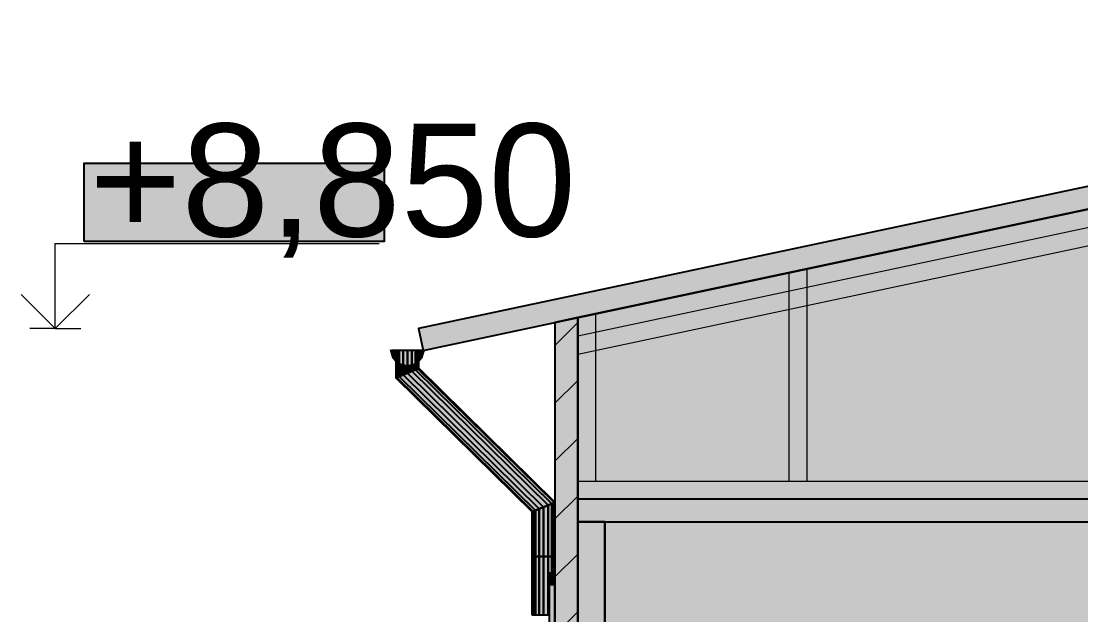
# Model space of a CAD drawing. Extents: x 8 to 21351, y 0 to 420.
# Drawn here: x 21025.03 to 21071.65, y 203.6 to 229.72 of the extents above; entities that cross this region are included whole.
import ezdxf

# ---------------------------------------------------------------- set-up
doc = ezdxf.new("R2010")
doc.units = 0
doc.styles.add('TEYPDFCAD_TEXT', font='arial.ttf')

msp = doc.modelspace()

# ---------------------------------------------------------------- hatches: boundary and pattern name
at = {"true_color": 0xaed1da}
msp.add_hatch(color=0, dxfattribs=at).paths.add_polyline_path([(21042.716, 215.238), (21140.316, 235.983), (21140.113, 236.94), (21042.513, 216.195)])
at = {"true_color": 0xffffff}
for points in [[(21049.513, 216.683), (21049.513, 207.69), (21050.713, 207.69), (21050.713, 127.689), (21075.213, 127.689), (21075.213, 207.69), (21076.413, 207.69), (21076.413, 205.69), (21111.413, 205.69), (21111.413, 207.69), (21112.613, 207.69), (21112.613, 127.689), (21135.913, 127.689), (21135.913, 157.689), (21152.313, 157.689), (21152.313, 233.347), (21140.113, 235.941)], [(21027.806, 220.02), (21027.806, 223.47), (21041, 223.47), (21041, 220.02)], [(21049.513, 127.69), (21049.513, 216.683), (21048.513, 216.47), (21048.513, 127.69)], [(21041.316, 215.238), (21041.41, 214.888), (21041.516, 214.782), (21041.516, 215.238)], [(21041.516, 215.238), (21041.516, 214.782), (21041.519, 214.779), (21041.519, 215.238)], [(21041.519, 215.238), (21041.519, 214.779), (21041.557, 214.741), (21041.557, 215.238)], [(21041.557, 215.238), (21041.557, 214.741), (21041.665, 214.633), (21041.665, 215.238)], [(21041.665, 214.633), (21041.666, 214.632), (21041.827, 214.589), (21041.827, 215.238), (21041.665, 215.238)], [(21042.019, 215.238), (21041.827, 215.238), (21041.827, 214.589), (21042.016, 214.538), (21042.019, 214.539)], [(21042.019, 215.238), (21042.019, 214.539), (21042.21, 214.59), (21042.21, 215.238)], [(21042.21, 214.59), (21042.366, 214.632), (21042.372, 214.638), (21042.372, 215.238), (21042.21, 215.238)], [(21042.372, 215.238), (21042.372, 214.638), (21042.481, 214.746), (21042.481, 215.238)], [(21042.481, 214.432), (21042.519, 214.448), (21042.519, 215.238), (21042.481, 215.238), (21042.481, 214.746), (21042.516, 214.782), (21042.516, 214.538), (21042.481, 214.538)], [(21042.519, 215.238), (21042.519, 214.784), (21042.622, 214.888), (21042.716, 215.238)], [(21042.016, 214.538), (21041.666, 214.632), (21041.516, 214.782), (21041.516, 214.538)], [(21041.519, 214.538), (21041.516, 214.538), (21041.516, 214.028), (21041.519, 214.029)], [(21041.519, 214.538), (21041.519, 214.028), (21041.557, 214.044), (21041.557, 214.538)], [(21041.557, 214.538), (21041.557, 214.044), (21041.665, 214.09), (21041.665, 214.538)], [(21041.665, 214.538), (21041.665, 214.09), (21041.827, 214.158), (21041.827, 214.538)], [(21041.827, 214.538), (21041.827, 214.158), (21042.019, 214.238), (21042.019, 214.538), (21042.016, 214.538)], [(21042.516, 214.782), (21042.366, 214.632), (21042.016, 214.538), (21042.516, 214.538)], [(21042.21, 214.538), (21042.019, 214.538), (21042.019, 214.238), (21042.21, 214.318)], [(21042.372, 214.538), (21042.21, 214.538), (21042.21, 214.318), (21042.372, 214.386)], [(21042.372, 214.538), (21042.372, 214.386), (21042.481, 214.432), (21042.481, 214.538)], [(21042.481, 214.432), (21042.372, 214.386), (21048.369, 208.492), (21048.477, 208.538)], [(21042.481, 214.432), (21048.477, 208.538), (21048.513, 208.553), (21048.513, 208.556), (21042.519, 214.448)], [(21041.519, 214.029), (21041.516, 214.028), (21047.513, 208.134), (21047.515, 208.135), (21041.519, 214.028)], [(21041.557, 214.044), (21041.519, 214.028), (21047.515, 208.134), (21047.553, 208.15)], [(21041.665, 214.09), (21041.557, 214.044), (21047.553, 208.15), (21047.662, 208.196)], [(21041.827, 214.158), (21041.665, 214.09), (21047.662, 208.196), (21047.824, 208.264)], [(21042.019, 214.238), (21041.827, 214.158), (21047.824, 208.264), (21048.015, 208.344)], [(21042.21, 214.318), (21042.019, 214.238), (21048.015, 208.344), (21048.207, 208.424)], [(21042.372, 214.386), (21042.21, 214.318), (21048.207, 208.424), (21048.369, 208.492)], [(21048.207, 208.424), (21048.015, 208.344), (21048.015, 206.165), (21048.207, 206.165)], [(21048.369, 208.492), (21048.207, 208.424), (21048.207, 206.165), (21048.369, 206.165)], [(21048.477, 208.537), (21048.369, 208.492), (21048.369, 206.165), (21048.477, 206.165)], [(21048.477, 208.537), (21048.477, 206.165), (21048.513, 206.165), (21048.513, 208.552)], [(21049.513, 208.69), (21049.513, 207.69), (21230.713, 207.69), (21230.713, 208.69)], [(21047.513, 206.165), (21047.515, 206.165), (21047.515, 208.134), (21047.515, 208.135), (21047.513, 208.134)], [(21047.553, 208.15), (21047.515, 208.134), (21047.515, 206.165), (21047.553, 206.165)], [(21047.662, 208.195), (21047.553, 208.149), (21047.553, 206.164), (21047.662, 206.164)], [(21047.824, 208.263), (21047.662, 208.195), (21047.662, 206.165), (21047.824, 206.165)], [(21048.015, 208.344), (21047.824, 208.264), (21047.824, 206.165), (21048.015, 206.165)], [(21049.513, 207.69), (21049.513, 167.69), (21050.713, 167.69), (21050.713, 207.69)], [(21047.513, 203.604), (21047.515, 203.604), (21047.515, 206.165), (21047.513, 206.165)], [(21047.515, 206.165), (21047.515, 203.604), (21047.553, 203.604), (21047.553, 206.165)], [(21047.553, 203.604), (21047.662, 203.604), (21047.662, 206.165), (21047.553, 206.165)], [(21047.662, 206.165), (21047.662, 203.604), (21047.824, 203.604), (21047.824, 206.165)], [(21048.015, 206.165), (21047.824, 206.165), (21047.824, 203.604), (21048.015, 203.604)], [(21048.015, 203.604), (21048.207, 203.604), (21048.207, 206.165), (21048.015, 206.165)], [(21048.369, 206.165), (21048.207, 206.165), (21048.207, 203.604), (21048.263, 203.604), (21048.263, 205.44), (21048.369, 205.44)], [(21048.477, 206.165), (21048.369, 206.165), (21048.369, 205.44), (21048.477, 205.44)], [(21048.477, 205.44), (21048.513, 205.44), (21048.513, 206.165), (21048.477, 206.165)], [(21048.263, 204.94), (21048.513, 204.94), (21048.513, 205.44), (21048.263, 205.44)], [(21048.263, 191.44), (21048.513, 191.44), (21048.513, 204.94), (21048.263, 204.94)]]:
    msp.add_hatch(color=0, dxfattribs=at).paths.add_polyline_path(points)

# ---------------------------------------------------------------- linework, layer by layer
at = {"color": 7, "lineweight": 15}
for p, q in [((21140.113, 236.94), (21042.513, 216.195)), ((21140.316, 235.983), (21049.513, 216.682)), ((21049.513, 215.871), (21140.113, 235.129)), ((21049.513, 215.071), (21140.113, 234.329)), ((21026.53, 216.195), (21026.53, 219.945)), ((21026.53, 219.945), (21040.774, 219.945)), ((21058.813, 209.49), (21058.813, 218.648)), ((21059.613, 209.49), (21059.613, 218.818)), ((21026.53, 216.195), (21025.03, 217.695)), ((21028.031, 217.695), (21026.531, 216.195)), ((21050.313, 209.49), (21050.313, 216.853)), ((21048.513, 216.47), (21042.716, 215.238)), ((21049.513, 216.683), (21048.513, 216.47)), ((21048.513, 216.47), (21048.513, 127.69)), ((21049.513, 216.683), (21049.513, 208.69)), ((21026.53, 216.195), (21025.405, 216.195)), ((21026.53, 216.195), (21027.655, 216.195)), ((21042.513, 216.195), (21042.716, 215.238)), ((21041.375, 214.888), (21041.276, 215.258)), ((21041.516, 215.238), (21041.316, 215.238)), ((21041.316, 215.238), (21041.41, 214.888)), ((21041.519, 215.238), (21041.516, 215.238)), ((21041.516, 215.238), (21041.516, 214.782)), ((21041.557, 215.238), (21041.519, 215.238)), ((21041.519, 215.238), (21041.519, 214.779)), ((21041.665, 215.238), (21041.557, 215.238)), ((21041.827, 215.238), (21041.665, 215.238)), ((21042.019, 215.238), (21041.827, 215.238)), ((21042.21, 215.238), (21042.019, 215.238)), ((21042.372, 215.238), (21042.21, 215.238)), ((21042.481, 215.238), (21042.372, 215.238)), ((21042.519, 215.238), (21042.481, 215.238)), ((21042.716, 215.238), (21042.519, 215.238)), ((21042.519, 215.238), (21042.519, 214.448)), ((21042.622, 214.888), (21042.716, 215.238)), ((21042.753, 215.246), (21042.657, 214.888)), ((21049.513, 209.49), (21049.513, 215.29)), ((21041.646, 214.617), (21041.375, 214.888)), ((21041.41, 214.888), (21041.666, 214.632)), ((21041.516, 214.782), (21041.516, 214.538)), ((21041.516, 214.538), (21042.016, 214.538)), ((21041.516, 214.538), (21041.516, 214.028)), ((21041.519, 214.538), (21041.519, 214.028)), ((21042.016, 214.518), (21041.646, 214.617)), ((21041.666, 214.632), (21042.016, 214.538)), ((21042.016, 214.538), (21042.366, 214.632)), ((21042.386, 214.617), (21042.016, 214.518)), ((21042.516, 214.538), (21042.016, 214.538)), ((21042.366, 214.632), (21042.622, 214.888)), ((21042.481, 214.432), (21042.372, 214.386)), ((21042.657, 214.888), (21042.386, 214.617)), ((21042.519, 214.447), (21042.481, 214.431)), ((21042.516, 214.782), (21042.516, 214.538)), ((21042.519, 214.447), (21048.513, 208.555)), ((21041.519, 214.029), (21041.516, 214.028)), ((21041.516, 214.028), (21047.513, 208.134)), ((21041.557, 214.044), (21041.519, 214.028)), ((21041.519, 214.028), (21047.515, 208.134)), ((21041.665, 214.09), (21041.557, 214.044)), ((21041.827, 214.158), (21041.665, 214.09)), ((21042.372, 214.386), (21042.21, 214.318)), ((21049.513, 209.49), (21230.713, 209.49)), ((21048.369, 208.492), (21048.207, 208.424)), ((21048.477, 208.537), (21048.369, 208.491)), ((21048.513, 208.552), (21048.477, 208.537)), ((21049.513, 208.69), (21049.513, 207.69)), ((21230.713, 208.69), (21049.513, 208.69)), ((21047.515, 208.135), (21047.513, 208.134)), ((21047.513, 208.134), (21047.513, 206.165)), ((21047.553, 208.15), (21047.515, 208.134)), ((21047.515, 208.134), (21047.515, 206.165)), ((21047.662, 208.195), (21047.553, 208.149)), ((21047.824, 208.263), (21047.662, 208.195)), ((21049.513, 207.69), (21049.513, 127.69)), ((21230.713, 207.69), (21049.513, 207.69)), ((21047.513, 206.165), (21047.513, 203.604)), ((21047.515, 206.165), (21047.513, 206.165)), ((21047.515, 206.165), (21047.515, 203.604)), ((21047.553, 206.165), (21047.515, 206.165)), ((21047.662, 206.165), (21047.553, 206.165)), ((21047.824, 206.165), (21047.662, 206.165)), ((21048.015, 206.165), (21047.824, 206.165)), ((21048.207, 206.165), (21048.015, 206.165)), ((21048.369, 206.165), (21048.207, 206.165)), ((21048.477, 206.165), (21048.369, 206.165)), ((21048.513, 206.165), (21048.477, 206.165)), ((21048.263, 204.94), (21048.263, 205.44)), ((21048.513, 205.44), (21048.263, 205.44)), ((21048.263, 191.44), (21048.263, 204.94))]:
    msp.add_line(p, q, dxfattribs=at)
at = {"color": 0, "lineweight": 5, "true_color": 0x53b368}
for p, q in [((21048.513, 215.458), (21049.513, 216.458)), ((21048.513, 212.913), (21049.513, 213.913)), ((21048.513, 210.367), (21049.513, 211.367)), ((21048.513, 207.821), (21049.513, 208.821)), ((21048.513, 205.276), (21049.513, 206.276)), ((21048.513, 202.73), (21049.513, 203.73))]:
    msp.add_line(p, q, dxfattribs=at)
at = {"color": 0, "lineweight": 15, "true_color": 0x020fa8}
for p in [(21050.713, 167.69), (21050.713, 127.69)]:
    msp.add_line(p, (21050.713, 207.69), dxfattribs=at)
at = {"color": 0, "true_color": 0xaed1da}
msp.add_lwpolyline([(21042.716, 215.238), (21140.316, 235.983), (21140.113, 236.94), (21042.513, 216.195)], close=True, dxfattribs=at)
at = {"color": 0, "true_color": 0xffffff}
for points in [[(21049.513, 216.683), (21049.513, 207.69), (21050.713, 207.69), (21050.713, 127.689), (21075.213, 127.689), (21075.213, 207.69), (21076.413, 207.69), (21076.413, 205.69), (21111.413, 205.69), (21111.413, 207.69), (21112.613, 207.69), (21112.613, 127.689), (21135.913, 127.689), (21135.913, 157.689), (21152.313, 157.689), (21152.313, 233.347), (21140.113, 235.941)], [(21027.806, 220.02), (21027.806, 223.47), (21041, 223.47), (21041, 220.02)], [(21049.513, 127.69), (21049.513, 216.683), (21048.513, 216.47), (21048.513, 127.69)], [(21041.316, 215.238), (21041.41, 214.888), (21041.516, 214.782), (21041.516, 215.238)], [(21041.516, 215.238), (21041.516, 214.782), (21041.519, 214.779), (21041.519, 215.238)], [(21041.519, 215.238), (21041.519, 214.779), (21041.557, 214.741), (21041.557, 215.238)], [(21041.557, 215.238), (21041.557, 214.741), (21041.665, 214.633), (21041.665, 215.238)], [(21041.665, 214.633), (21041.666, 214.632), (21041.827, 214.589), (21041.827, 215.238), (21041.665, 215.238)], [(21042.019, 215.238), (21041.827, 215.238), (21041.827, 214.589), (21042.016, 214.538), (21042.019, 214.539)], [(21042.019, 215.238), (21042.019, 214.539), (21042.21, 214.59), (21042.21, 215.238)], [(21042.21, 214.59), (21042.366, 214.632), (21042.372, 214.638), (21042.372, 215.238), (21042.21, 215.238)], [(21042.372, 215.238), (21042.372, 214.638), (21042.481, 214.746), (21042.481, 215.238)], [(21042.481, 214.432), (21042.519, 214.448), (21042.519, 215.238), (21042.481, 215.238), (21042.481, 214.746), (21042.516, 214.782), (21042.516, 214.538), (21042.481, 214.538)], [(21042.519, 215.238), (21042.519, 214.784), (21042.622, 214.888), (21042.716, 215.238)], [(21042.016, 214.538), (21041.666, 214.632), (21041.516, 214.782), (21041.516, 214.538)], [(21041.519, 214.538), (21041.516, 214.538), (21041.516, 214.028), (21041.519, 214.029)], [(21041.519, 214.538), (21041.519, 214.028), (21041.557, 214.044), (21041.557, 214.538)], [(21041.557, 214.538), (21041.557, 214.044), (21041.665, 214.09), (21041.665, 214.538)], [(21041.665, 214.538), (21041.665, 214.09), (21041.827, 214.158), (21041.827, 214.538)], [(21041.827, 214.538), (21041.827, 214.158), (21042.019, 214.238), (21042.019, 214.538), (21042.016, 214.538)], [(21042.516, 214.782), (21042.366, 214.632), (21042.016, 214.538), (21042.516, 214.538)], [(21042.21, 214.538), (21042.019, 214.538), (21042.019, 214.238), (21042.21, 214.318)], [(21042.372, 214.538), (21042.21, 214.538), (21042.21, 214.318), (21042.372, 214.386)], [(21042.372, 214.538), (21042.372, 214.386), (21042.481, 214.432), (21042.481, 214.538)], [(21042.481, 214.432), (21042.372, 214.386), (21048.369, 208.492), (21048.477, 208.538)], [(21042.481, 214.432), (21048.477, 208.538), (21048.513, 208.553), (21048.513, 208.556), (21042.519, 214.448)], [(21041.519, 214.029), (21041.516, 214.028), (21047.513, 208.134), (21047.515, 208.135), (21041.519, 214.028)], [(21041.557, 214.044), (21041.519, 214.028), (21047.515, 208.134), (21047.553, 208.15)], [(21041.665, 214.09), (21041.557, 214.044), (21047.553, 208.15), (21047.662, 208.196)], [(21041.827, 214.158), (21041.665, 214.09), (21047.662, 208.196), (21047.824, 208.264)], [(21042.019, 214.238), (21041.827, 214.158), (21047.824, 208.264), (21048.015, 208.344)], [(21042.21, 214.318), (21042.019, 214.238), (21048.015, 208.344), (21048.207, 208.424)], [(21042.372, 214.386), (21042.21, 214.318), (21048.207, 208.424), (21048.369, 208.492)], [(21048.207, 208.424), (21048.015, 208.344), (21048.015, 206.165), (21048.207, 206.165)], [(21048.369, 208.492), (21048.207, 208.424), (21048.207, 206.165), (21048.369, 206.165)], [(21048.477, 208.537), (21048.369, 208.492), (21048.369, 206.165), (21048.477, 206.165)], [(21048.477, 208.537), (21048.477, 206.165), (21048.513, 206.165), (21048.513, 208.552)], [(21049.513, 208.69), (21049.513, 207.69), (21230.713, 207.69), (21230.713, 208.69)], [(21047.513, 206.165), (21047.515, 206.165), (21047.515, 208.134), (21047.515, 208.135), (21047.513, 208.134)], [(21047.553, 208.15), (21047.515, 208.134), (21047.515, 206.165), (21047.553, 206.165)], [(21047.662, 208.195), (21047.553, 208.149), (21047.553, 206.164), (21047.662, 206.164)], [(21047.824, 208.263), (21047.662, 208.195), (21047.662, 206.165), (21047.824, 206.165)], [(21048.015, 208.344), (21047.824, 208.264), (21047.824, 206.165), (21048.015, 206.165)], [(21049.513, 207.69), (21049.513, 167.69), (21050.713, 167.69), (21050.713, 207.69)], [(21050.713, 207.69), (21050.713, 158.69), (21050.713, 157.69), (21050.713, 127.69), (21050.713, 127.69), (21050.713, 207.69)], [(21047.513, 203.604), (21047.515, 203.604), (21047.515, 206.165), (21047.513, 206.165)], [(21047.515, 206.165), (21047.515, 203.604), (21047.553, 203.604), (21047.553, 206.165)], [(21047.553, 203.604), (21047.662, 203.604), (21047.662, 206.165), (21047.553, 206.165)], [(21047.662, 206.165), (21047.662, 203.604), (21047.824, 203.604), (21047.824, 206.165)], [(21048.015, 206.165), (21047.824, 206.165), (21047.824, 203.604), (21048.015, 203.604)], [(21048.015, 203.604), (21048.207, 203.604), (21048.207, 206.165), (21048.015, 206.165)], [(21048.369, 206.165), (21048.207, 206.165), (21048.207, 203.604), (21048.263, 203.604), (21048.263, 205.44), (21048.369, 205.44)], [(21048.477, 206.165), (21048.369, 206.165), (21048.369, 205.44), (21048.477, 205.44)], [(21048.477, 205.44), (21048.513, 205.44), (21048.513, 206.165), (21048.477, 206.165)], [(21048.263, 204.94), (21048.513, 204.94), (21048.513, 205.44), (21048.263, 205.44)], [(21048.263, 191.44), (21048.513, 191.44), (21048.513, 204.94), (21048.263, 204.94)]]:
    msp.add_lwpolyline(points, close=True, dxfattribs=at)

# ---------------------------------------------------------------- texts
at = {"color": 7, "style": 'TEYPDFCAD_TEXT'}
msp.add_text('+8,850', height=4.9671, dxfattribs=at).set_placement((21028.03, 220.245))

doc.saveas('drawing.dxf')
